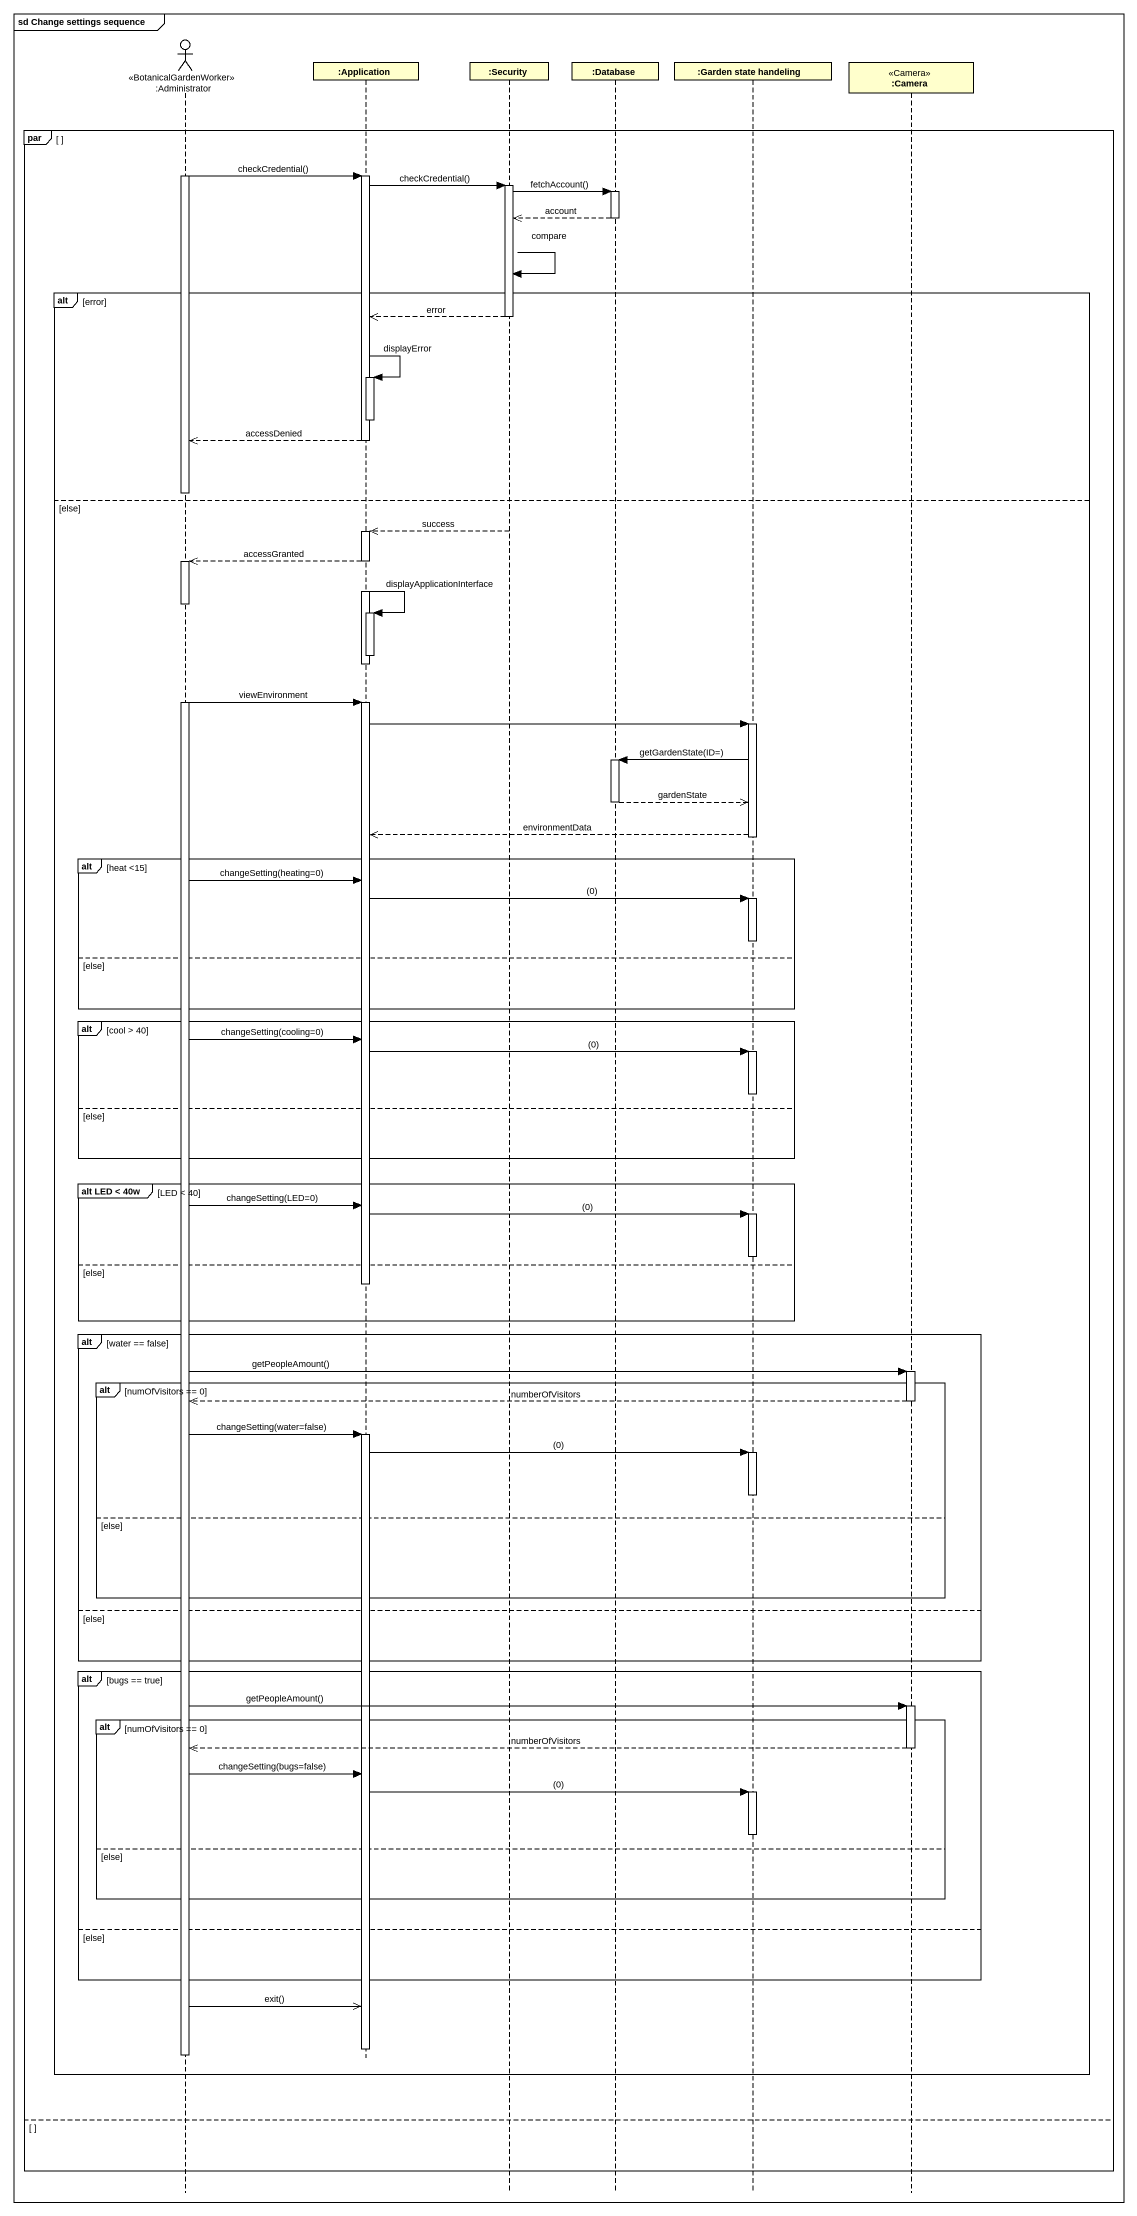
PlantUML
@startuml
mainframe sd Change settings sequence
hide footbox
actor ":Administrator" as Administrator <<BotanicalGardenWorker>>
participant ":Application" as Application
participant ":Security" as Security
participant ":Database" as Database_
participant ":Garden state handeling" as Garden_state_handeling
participant ":Camera" as Camera <<Camera>>

par
  activate Administrator
  Administrator -> Application : checkCredential()
  activate Application
  Application -> Security : checkCredential()
  activate Security
  Security -> Database_ : fetchAccount()
  activate Database_
  Database_ -->> Security : account
  deactivate Database_
  Security -> Security : compare
  alt error
    Security -->> Application : error
    deactivate Security
    Application -> Application : displayError
    activate Application
    deactivate Application
    Application -->> Administrator : accessDenied
    deactivate Application
    deactivate Administrator
  else else
    Security -->> Application : success
    activate Application
    Application -->> Administrator : accessGranted
    activate Administrator
    deactivate Administrator
    Application -> Application : displayApplicationInterface
    activate Application
    deactivate Application
    deactivate Application
    activate Administrator
    Administrator -> Application : viewEnvironment
    activate Application
    Application -> Garden_state_handeling
    activate Garden_state_handeling
    Garden_state_handeling -> Database_ : getGardenState(ID=)
    activate Database_
    Database_ -->> Garden_state_handeling : gardenState
    deactivate Database_
    Garden_state_handeling -->> Application : environmentData
    deactivate Garden_state_handeling
    alt heat <15
      Administrator -> Application : changeSetting(heating=0)
      Application -> Garden_state_handeling : (0)
      activate Garden_state_handeling
      deactivate Garden_state_handeling
    else else
    end
    alt cool > 40
      Administrator -> Application : changeSetting(cooling=0)
      Application -> Garden_state_handeling : (0)
      activate Garden_state_handeling
      deactivate Garden_state_handeling
    else else
    end
    group alt LED < 40w [LED < 40]
      Administrator -> Application : changeSetting(LED=0)
      Application -> Garden_state_handeling : (0)
      activate Garden_state_handeling
      deactivate Garden_state_handeling
    else else
      deactivate Application
    end
    alt water == false
      Administrator -> Camera : getPeopleAmount()
      activate Camera
      alt numOfVisitors == 0
        Camera -->> Administrator : numberOfVisitors
        deactivate Camera
        Administrator -> Application : changeSetting(water=false)
        activate Application
        Application -> Garden_state_handeling : (0)
        activate Garden_state_handeling
        deactivate Garden_state_handeling
      else else
      end
    else else
    end
    alt bugs == true
      Administrator -> Camera : getPeopleAmount()
      activate Camera
      alt numOfVisitors == 0
        Camera -->> Administrator : numberOfVisitors
        deactivate Camera
        Administrator -> Application : changeSetting(bugs=false)
        Application -> Garden_state_handeling : (0)
        activate Garden_state_handeling
        deactivate Garden_state_handeling
      else else
      end
    else else
    end
    Administrator ->> Application : exit()
    deactivate Application
    deactivate Administrator
  end
else
end
@enduml
